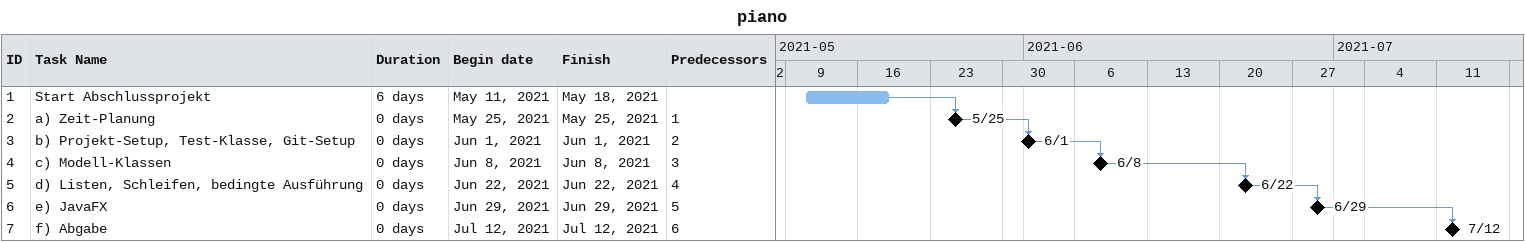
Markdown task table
piano

| ID | Task | Duration | Start | Finish | Predecessors |
|---|---|---|---|---|---|
| 1 | Start Abschlussprojekt | 6d | 2021-05-11 | 2021-05-18 |  |
| 2 | a) Zeit-Planung | 0d | 2021-05-25 | 2021-05-25 | 1 |
| 3 | b) Projekt-Setup, Test-Klasse, Git-Setup | 0d | 2021-06-01 | 2021-06-01 | 2 |
| 4 | c) Modell-Klassen | 0d | 2021-06-08 | 2021-06-08 | 3 |
| 5 | d) Listen, Schleifen, bedingte Ausführung | 0d | 2021-06-22 | 2021-06-22 | 4 |
| 6 | e) JavaFX | 0d | 2021-06-29 | 2021-06-29 | 5 |
| 7 | f) Abgabe | 0d | 2021-07-12 | 2021-07-12 | 6 |
